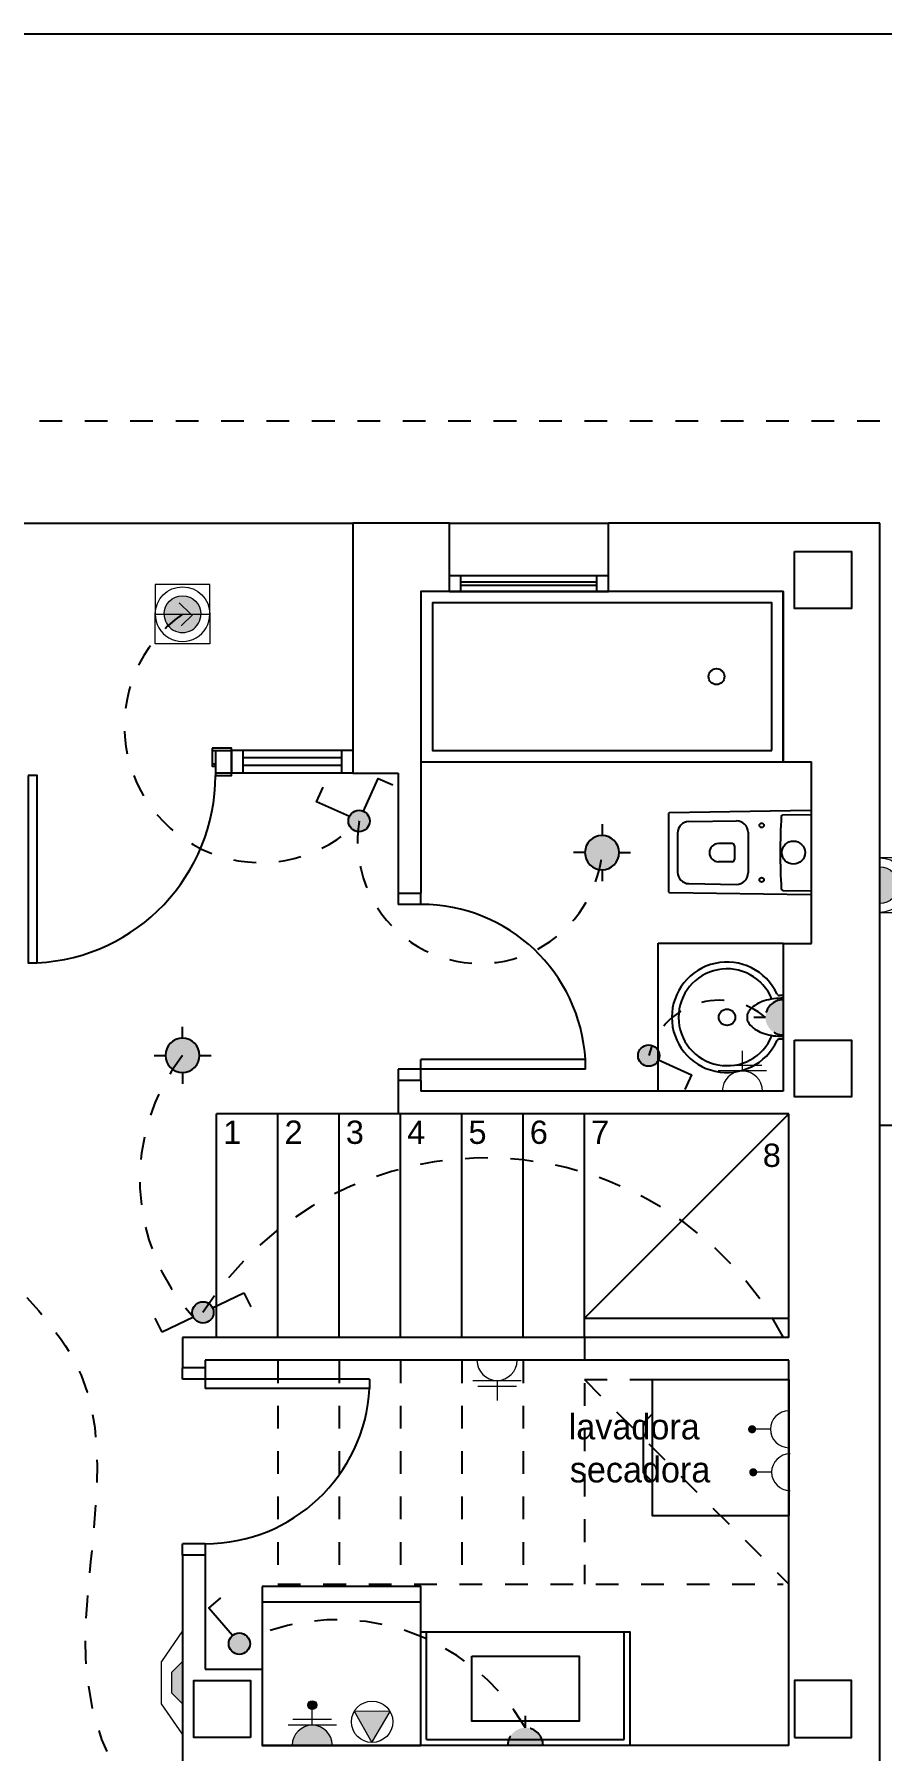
# Model space of a CAD drawing. Header units: millimetres. Extents: x 441156 to 441876, y 4514765 to 4515211.
# Drawn here: x 441369 to 441372.73, y 4514931.15 to 4514938.7 of the extents above; entities that cross this region are included whole.
import ezdxf
from ezdxf.enums import TextEntityAlignment as Align

# ---------------------------------------------------------------- set-up
doc = ezdxf.new("R2010")
doc.units = ezdxf.units.MM
for name, pattern in [('CONTINUA', [0]), ('CYPE_RAYAPUNTO', [0.4125, 0.2025, -0.105, 0, -0.105]), ('HIDDEN', [0.375, 0.25, -0.125]), ('RAYITAS', [0.375, 0.25, -0.125])]:
    doc.linetypes.add(name, pattern=pattern)
doc.layers.add('01_cartela', color=6, linetype='Continuous', plot=False)
for name, color, linetype in [('01_eléctrico', 170, 'Continuous'), ('01_mono BAJA', 2, 'Continuous'), ('01_proyección', 4, 'RAYITAS'), ('01_textos', 7, 'Continuous'), ('INGIN ELECTRICIDAD ALUMBRADO', 120, 'HIDDEN')]:
    doc.layers.add(name, color=color, linetype=linetype)
doc.layers.add('INGIN ELECTRICIDAD FUERZA', color=38, linetype='Continuous', lineweight=5)
doc.styles.add('BERNARDO', font='')
doc.styles.add('NIEVES2', font='sanss___.ttf')
doc.styles.get('BERNARDO').set_extended_font_data('Century Gothic')

# ---------------------------------------------------------------- blocks, each defined once
blk = doc.blocks.new('Tabla de simbolos_Salida para lampara incandescente_ vapor de mercurio o similar_ empotrada en techo')
at = {"layer": '01_eléctrico'}
h = blk.add_hatch(color=170, dxfattribs=at)
edge = h.paths.add_edge_path()
edge.add_arc((0, 0), 0.0825, 0, 360)
at = {"layer": '01_eléctrico', "color": 170}
for p, q in [((0, 0.0825), (0, 0.1375)), ((-0.1375, 0), (-0.0825, 0)), ((0.0825, 0), (0.1375, 0)), ((0, -0.0825), (0, -0.1375))]:
    blk.add_line(p, q, dxfattribs=at)
blk.add_circle((0, 0), 0.0825, dxfattribs=at)
blk = doc.blocks.new('A$C05441830')
at = {"layer": '01_mono BAJA', "color": 254, "linetype": 'CONTINUA'}
for p, q in [((4.100336843868718, 13.24967797938734), (5.60033684381051, 13.24967797938734)), ((6.025336843973491, 13.24967797938734), (5.600336843868718, 13.24967797938734)), ((5.600336843868718, 13.24967797938734), (5.600336843868718, 12.14967797882855)), ((6.025336843915284, 12.94970886223018), (6.025336843915284, 13.24967797938734)), ((6.025336843915284, 13.24967797938734), (6.725336843868718, 13.24967797938734)), ((7.920336843875702, 13.24967797938734), (6.725336843868718, 13.24967797938734)), ((6.725336843868718, 12.94967798143625), (6.725336843868718, 13.24967797938734)), ((7.920336843992118, 7.669677982106805), (7.920336843875702, 13.24967797938734)), ((6.025336844031699, 13.01967798080295), (6.725336844217964, 13.01967798080295)), ((6.075336843845434, 12.94965826813132), (6.075336843845434, 13.01965826842934)), ((6.675336843996774, 12.94967798143625), (6.675336843996774, 13.01967798080295)), ((5.900336843915284, 12.94970886223018), (5.900336843915284, 11.62192112486809)), ((6.025336844031699, 12.94967798143625), (5.900336843915284, 12.94967798143625)), ((6.025336844031699, 12.94967798143625), (6.725336844217964, 12.94967798143625)), ((6.075336843845434, 12.99169491138309), (6.675336843996774, 12.99169491138309)), ((6.075336843845434, 12.97769491095096), (6.675336843996774, 12.97769491095096)), ((7.495337028463837, 12.94967797957361), (6.725336843926925, 12.94967797957361)), ((7.495337028405629, 12.94967797864228, 2.753568301871564e-06), (7.495337028463837, 12.19967797957361, 2.753568301871564e-06)), ((4.980320087634027, 12.24967802874744), (4.980320825532544, 12.18968520872295)), ((5.60033684381051, 12.24970374349505), (5.065348809526768, 12.24969107657671)), ((5.065348809293937, 12.24968984629959), (5.065350039105397, 12.14968984667212)), ((5.115350039035548, 12.24969283305109), (5.115351268905215, 12.14969283342361)), ((5.550336842832621, 12.24969295877963), (5.550338072644081, 12.14969295822084)), ((4.995340097695589, 12.17968898359686), (4.995340466382913, 12.14968898613006)), ((5.550337246851996, 12.21684371680021), (5.11535044311313, 12.21683650277555)), ((5.550337668508291, 12.18255800288171), (5.115350864769425, 12.18255078885704)), ((7.495337028929498, 12.19967797957361), (7.620336843945552, 12.19967797957361)), ((7.620336843887344, 11.39967797882855), (7.620336843945552, 12.19967797957361)), ((5.60033684381051, 12.14970216620713), (5.065350039047189, 12.14969583321363)), ((5.600336843868718, 12.14967797882855), (5.800336843938567, 12.14967797882855)), ((5.800336843938567, 12.14967797882855), (5.800336843880359, 11.62192112393677)), ((7.079530497139785, 11.93603073898703), (7.28953049716074, 11.93925654515624)), ((7.493477365525905, 11.96571029257029), (7.620449732406996, 11.96775823365897)), ((7.030336843861733, 11.88603724073619), (7.030336843861733, 11.71331871766597)), ((7.340336843859404, 11.88926304783672), (7.340336843859404, 11.71009291056544)), ((7.270336843910627, 11.83967797923833), (7.210336843912955, 11.83967797923833)), ((7.280336843861733, 11.82967797946185), (7.280336843861733, 11.76967797894031)), ((7.270336843910627, 11.75967797916383), (7.210336843912955, 11.75967797916383)), ((7.079530497139785, 11.66332521941513), (7.28953049716074, 11.66009941324592)), ((5.800336843996774, 11.62192112486809), (5.800336843996774, 11.57192112505436)), ((5.800336843996774, 11.62192112486809), (5.900336843973491, 11.62192112486809)), ((5.900336843973491, 11.57192112505436), (5.800336843996774, 11.57192112505436)), ((5.900336843973491, 11.57192112505436), (5.900336843973491, 11.62192112486809)), ((7.493477365525905, 11.63364566583186), (7.620449732406996, 11.63159772474319)), ((6.945337029348593, 11.40074485633522, -2.753568304041954e-06), (7.495337029162329, 11.40074485633522, -2.753568304036946e-06)), ((6.945337028591894, 10.74967797845602), (6.945337029406801, 11.40074485633522)), ((7.495337028463837, 11.39967797975987, 2.753568301871564e-06), (7.495337028463837, 10.74967797845602, 2.753568301871564e-06)), ((7.495337029395159, 11.39967797975987), (7.620336843887344, 11.39967797975987)), ((7.49295129312668, 11.17136105522513, 2.753568301871564e-06), (7.478477439086419, 11.17062097974122, 2.753568301871564e-06)), ((7.495337028463837, 11.16867940686643, 2.753568301871564e-06), (7.495337028463837, 10.98067655228078, 2.753568301871564e-06)), ((7.338565550220665, 11.05955797992647, 2.753568301871564e-06), (7.338422097440343, 11.08979797922075, 2.753568301871564e-06)), ((7.49295129312668, 10.97799490392208, 2.753568301871564e-06), (7.478477439086419, 10.978734979406, 2.753568301871564e-06)), ((5.900336843973491, 10.79692112468183), (5.900336843973491, 10.88834969606251)), ((6.624152202683035, 10.88834969606251), (5.900336843973491, 10.88834969606251)), ((6.624152202683035, 10.84692112449557), (6.624152202683035, 10.88834969606251)), ((6.624152202683035, 10.84692112449557), (5.800336843996774, 10.84692112449557)), ((5.800336843996774, 10.84692112449557), (5.800336843996774, 10.79692112468183)), ((5.800336843938567, 10.79692112468183), (5.800336843938567, 10.64967797882855)), ((5.900336843973491, 10.79692112468183), (5.800336843938567, 10.79692112468183)), ((5.900336843915284, 10.79692112468183), (5.900336843915284, 10.74967797938734)), ((7.495337028405629, 10.74967797845602), (5.900336843915284, 10.74967797938734)), ((5.000336843892001, 9.664677980355918), (5.000336843892001, 10.64967797882855)), ((5.200336843903642, 10.64967797882855), (5.000336843892001, 10.64967797882855)), ((5.800336843938567, 10.64967797882855), (5.075336843903642, 10.64967797882855)), ((5.270336843910627, 9.664677980355918), (5.270336843910627, 10.64967797882855)), ((5.540336843929254, 9.664677980355918), (5.540336843929254, 10.64967797882855)), ((7.520336843910627, 10.64967797882855), (5.800336843938567, 10.64967797882855)), ((5.810336844006088, 9.664677980355918), (5.81033684394788, 10.64967797882855)), ((6.080336843908299, 9.664677980355918), (6.080336843908299, 10.64967797882855)), ((6.350336843926925, 9.664677980355918), (6.350336843926925, 10.64967797882855)), ((6.620336844003759, 9.664677980355918), (6.620336843945552, 10.64967797882855)), ((6.620336843945552, 9.749677979387343), (7.520336843910627, 10.64967797882855)), ((7.520336843968835, 9.664677980355918), (7.520336843910627, 10.64967797882855)), ((6.620336844003759, 9.749677979387343), (7.520336843968835, 9.749677979387343)), ((7.520336843968835, 9.664677980355918), (4.850336843926925, 9.664677980355918)), ((4.850336843926925, 9.664677980355918), (4.850336843926925, 9.532133172266185)), ((4.850336843926925, 9.48213317245245), (4.850336843926925, 9.532133172266185)), ((4.950336843903642, 9.532133172266185), (4.850336843926925, 9.532133172266185)), ((7.520336843968835, 9.564677979797125), (4.950336843903642, 9.564677979797125)), ((4.950336843903642, 9.564677979797125), (4.950336843903642, 9.532133172266185)), ((4.950336843903642, 9.532133172266185), (4.950336843903642, 9.44070460088551)), ((7.520336843910627, 7.869677980430424), (7.520336843852419, 9.564677978865802)), ((5.674152202613186, 9.48213317245245), (4.850336843926925, 9.48213317245245)), ((5.674152202613186, 9.48213317245245), (5.674152202613186, 9.44070460088551)), ((5.674152202613186, 9.44070460088551), (4.950336843903642, 9.44070460088551)), ((4.850336843926925, 8.70713317207992), (4.850336843926925, 8.757133171893656)), ((4.950336843903642, 8.757133171893656), (4.850336843926925, 8.757133171893656)), ((4.850336843926925, 8.70713317207992), (4.850336843926925, 7.769677980802953)), ((4.950336843903642, 8.70713317207992), (4.850336843926925, 8.70713317207992)), ((4.950336843903642, 8.757133171893656), (4.950336843903642, 8.70713317207992)), ((4.950336843903642, 8.70713317207992), (4.950336843903642, 8.204677142202854)), ((5.900336842169054, 8.499676328152418), (5.200336842914112, 8.499676328152418)), ((5.925175329088233, 7.894677979871631), (5.925175329088233, 8.369677979499102)), ((6.795336862793192, 7.894677980802953), (6.7953368628514, 8.369677980430424)), ((4.950336843903642, 8.204677142202854), (5.200336843903642, 8.204677142202854)), ((5.200336843903642, 8.204677142202854), (5.200336843903642, 7.869677980430424)), ((7.520336843910627, 7.869677980430424), (5.200336843903642, 7.869677980430424)), ((5.925175329088233, 7.894677979871631), (6.795336862793192, 7.894677980802953))]:
    blk.add_line(p, q, dxfattribs=at)
for points in [[(7.545337028452195, 13.12467797938734), (7.795337028452195, 13.12467797938734), (7.795337028452195, 12.87467797938734), (7.545337028452195, 12.87467797938734), (7.545337028452195, 13.12467797938734)], [(7.495337064785417, 12.19965500105172), (7.495337028463837, 12.94967797957361), (5.900336843915284, 12.94970886223018), (5.900336843915284, 12.19968588277698)], [(7.445337062177714, 12.24965500086546), (7.445337031444069, 12.89967797975987), (5.950336843729019, 12.89970886241645), (5.950336843729019, 12.24968588259071)], [(4.980319964699447, 12.25967802852392), (4.980320087517612, 12.24969478417188), (5.06534880946856, 12.24969583004713), (5.065348686592188, 12.25967907439917)], [(4.980337581422646, 12.18968520965427), (4.980337704415433, 12.17968879919499), (4.995340097695589, 12.17968898359686), (4.995339974761009, 12.18968539405614)], [(4.17034776910441, 12.1396788386628), (4.17035791586386, 11.31467883754522), (4.210181978414766, 11.31467932742089), (4.210171831655316, 12.13967932853848)], [(4.995347647520248, 12.14968898519874), (4.995347770513035, 12.13970574084669), (5.065350162098184, 12.13970660138875), (5.065350039105397, 12.14968984667212)], [(7.545336659241002, 10.97467797901481), (7.795336659241002, 10.97467797901481), (7.795336659241002, 10.72467797901481), (7.545336659241002, 10.72467797901481), (7.545336659241002, 10.97467797901481)], [(5.200336842914112, 8.569676327519119), (5.200336843845434, 7.869676327332854), (5.900336843100376, 7.869676328264177), (5.900336842169054, 8.569676328450441)], [(5.900175329123158, 8.369677979499102), (6.820337691053282, 8.369677980430424), (6.820337691053282, 7.869677980430424), (5.900175329123158, 7.869677980430424)], [(5.150336843857076, 7.904677142389119), (4.900336843857076, 7.904677142389119), (4.900336843857076, 8.154677142389119), (5.150336843857076, 8.154677142389119), (5.150336843857076, 7.904677142389119)], [(7.545336659241002, 7.904677981510758), (7.795336659241002, 7.904677981510758), (7.795336659241002, 8.154677981510758), (7.545336659241002, 8.154677981510758), (7.545336659241002, 7.904677981510758)]]:
    blk.add_lwpolyline(points, close=True, dxfattribs=at)
for points in [[(4.995346417883411, 12.24969496950507), (4.995347647520248, 12.14968898519874)], [(5.065350039105397, 12.14968984667212), (5.06534880946856, 12.24969583004713)]]:
    blk.add_lwpolyline(points, dxfattribs=at)
at = {"layer": '01_mono BAJA', "color": 254, "linetype": 'CONTINUA', "flags": 128}
blk.add_lwpolyline([(7.620336843887344, 11.98067797906697, 0.4142135623731034), (7.616336843871977, 11.9846779787913), (7.615336843882687, 11.9846779787913), (6.994637111551128, 11.97466669324785, 0.4363960603840437), (6.990336843882687, 11.97067797929049), (6.990336843882687, 11.62867797911167, 0.4363960603840437), (6.994637111551128, 11.6246892651543), (7.615336843882687, 11.61467797961086), (7.616336843871977, 11.61467797961086, 0.4142135623730953), (7.620336843887344, 11.61867797933519)], format="xyb", close=True, dxfattribs=at)
at = {"layer": '01_mono BAJA', "color": 254, "linetype": 'CONTINUA'}
for points, elevation in [([(6.920336474431679, 9.479677978903055), (7.520336474408396, 9.479677978903055), (7.520336474408396, 8.879677979275584), (6.920336474431679, 8.879677979275584)], -1.193164606529155e-06), ([(6.124116672959644, 8.262793118134141), (6.596397034474649, 8.262793118134141), (6.596397034474649, 7.976566144265234), (6.124116672959644, 7.976566144265234)], -2.452279563924261e-07)]:
    blk.add_lwpolyline(points, close=True, dxfattribs=dict(at, elevation=elevation))
at = {"layer": '01_mono BAJA', "color": 254, "linetype": 'CONTINUA', "elevation": -1.193164606529155e-06}
blk.add_lwpolyline([(6.920336395676713, 9.02967797871679), (6.880336395697668, 9.069677978754044), (6.880336395755876, 9.289677978493273), (6.920336395793129, 9.329677978530526)], dxfattribs=at)
at = {"layer": '01_mono BAJA', "color": 254, "linetype": 'CONTINUA'}
for centre, radius in [((7.201694917341229, 12.574666489847), 0.035), ((7.400336843915284, 11.91967797931284), 0.01), ((7.540336843871046, 11.79967797920108), 0.051), ((7.400336843915284, 11.67987797874957), 0.01), ((7.247837028466165, 11.07467797957361, 2.753568301871564e-06), 0.03600000000000007)]:
    blk.add_circle(centre, radius, dxfattribs=at)
for centre, radius, start, end in [((4.168559589190409, 12.14041946921498), 0.8267884893585035, 272.8856179366377, 359.9505391789831), ((7.290336843871046, 11.88926304783672), 0.05, 0, 90.92404535309542), ((10.46455632604193, 11.79967797920108), 2.982219482130089, 176.9359311850055, 183.0640688149945), ((7.493590254103765, 11.9587112031877), 0.007, 90.92404535309542, 176.9359311850055), ((7.080336843908299, 11.88603724073619), 0.05, 90.92404535309542, 180), ((7.210336843912955, 11.79967797920108), 0.04, 90, 270), ((7.270336843910627, 11.82967797946185), 0.01, 0, 90), ((7.080336843908299, 11.71331871766597), 0.05, 180, 269.0759546469046), ((7.270336843910627, 11.76967797894031), 0.01, 270, 0), ((7.290336843871046, 11.71009291056544), 0.05, 269.0759546469046, 0), ((7.493590254103765, 11.64064475521445), 0.007, 183.0640688149945, 269.0759546469046), ((5.900336843973491, 10.84692112449557), 0.725, 3.275828978173084, 90), ((7.247837028466165, 11.07467797957361, 2.753568301871564e-06), 0.2430000000000002, 24.87490902884337, 335.1250909711566), ((7.247837028466165, 11.07467797957361, 2.753568301871564e-06), 0.2133000000000005, 22.06562067073062, 338.0563918815117), ((7.385924071888439, 11.07490297965705, 2.753568301871564e-06), 0.04978251303331883, 135.6955673705744, 162.590353411746), ((7.452985577750951, 11.00945026706904, 2.753568301871564e-06), 0.1434911203477202, 106.816453023825, 135.6955673705744), ((7.49232752219541, 10.8792785666883, 2.753568301871564e-06), 0.2794781058962322, 89.38300948754855, 106.816453023825), ((7.479322918574326, 11.18339751381427, 2.753568301871564e-06), 0.01280447843246638, 210.5290868490298, 266.2140060708611), ((7.492637028452009, 11.16867940686643, 2.753568301871564e-06), 0.002700000000000028, 0, 83.3159463799825), ((7.385924071888439, 11.07490297965705, 2.753568301871564e-06), 0.04978251303331398, 197.9532428622956, 224.3044326294256), ((7.452985577750951, 11.14035569131374, 2.753568301871564e-06), 0.1434911203476843, 224.3044326294256, 253.183546976175), ((7.49232752219541, 11.27052739262581, 2.753568301871564e-06), 0.2794781058963293, 253.183546976175, 270.6169905124514), ((7.479322918574326, 10.96595844533294, 2.753568301871564e-06), 0.01280447843246638, 93.78599392913885, 149.4709131509702), ((7.492637028452009, 10.98067655228078, 2.753568301871564e-06), 0.002700000000000032, 276.6840536200175, 0), ((4.950336843903642, 9.48213317245245), 0.725, 270, 356.7241710218269)]:
    blk.add_arc(centre, radius, start, end, dxfattribs=at)
at = {"layer": '01_proyección', "color": 120, "ltscale": 0.25}
for p, q in [((6.620336843945552, 9.664677979424596), (6.620336843887344, 8.579677979461849)), ((5.270336843910627, 9.564677978865802), (5.270336843910627, 8.579677979461849)), ((5.540336843871046, 9.564677978865802), (5.540336843871046, 8.579677979461849)), ((5.810336843889672, 9.564677978865802), (5.810336843889672, 8.579677979461849)), ((6.080336843850091, 9.564677978865802), (6.080336843908299, 8.579677979461849)), ((6.350336843926925, 9.564677978865802), (6.350336843926925, 8.579677979461849)), ((6.620336843829136, 9.479677978903055), (7.520336843910627, 9.479677978903055)), ((6.620336843887344, 9.479677978903055), (7.520336843910627, 8.579677979461849)), ((5.270336843910627, 8.579677979461849), (7.495336702733766, 8.579677979461849))]:
    blk.add_line(p, q, dxfattribs=at)
at = {"layer": '01_proyección', "color": 120, "ltscale": 0.25, "elevation": -1.30406075497055e-06}
blk.add_lwpolyline([(7.92033684393391, 10.59967769961804), (8.120336843887344, 10.59967769961804), (8.120336843887344, 13.69972643163055), (0.0003368438337929547, 13.69972643163055), (0.0003368438337929547, 7.679677978157997), (0.4003368437988684, 7.679677978157997)], dxfattribs=at)
at = {"layer": '01_mono BAJA', "color": 254, "linetype": 'CONTINUA', "style": 'NIEVES2'}
for s, p in [('1', (5.069239207543433, 10.5174969797954)), ('2', (5.339239207620267, 10.5174969797954)), ('3', (5.609239207638893, 10.5174969797954)), ('4', (5.879239207599312, 10.5174969797954)), ('5', (6.149239207617939, 10.5174969797954)), ('6', (6.419239207636565, 10.5174969797954)), ('7', (6.689239207655191, 10.5174969797954)), ('8', (7.44522016873816, 10.41609044838697))]:
    blk.add_text(s, height=0.1025611646689943, dxfattribs=at).set_placement(p, align=Align.CENTER)
blk = doc.blocks.new('BOMBA_DE_CIRCULACION_PARA_RETORNO_DE_A_C_S_')
at = {"layer": 'INGIN ELECTRICIDAD FUERZA'}
blk.add_lwpolyline([(0.065, 0), (-0.0325, 0.05629), (-0.0325, -0.05629), (0.065, 0)], close=True, dxfattribs=at)
blk.add_circle((0, 0), 0.065, dxfattribs=at)
blk = doc.blocks.new('PUNTO LUZ ESTANCO')
at = {"layer": 'INGIN ELECTRICIDAD ALUMBRADO', "linetype": 'CONTINUA', "lineweight": 13}
h = blk.add_hatch(color=170, dxfattribs=at)
h.dxf.hatch_style = 1
h.paths.add_polyline_path([(53.50630562564176, -2.732253006426607), (53.67235039588125, -2.732253006426607, 1)])
h = blk.add_hatch(dxfattribs=at)
h.set_pattern_fill('ANSI31', color=256)
h.set_pattern_definition([(45, (0, 0), (-0.08838834764831843, 0.08838834764831845), [])])
h.paths.add_polyline_path([(53.53630562564176, -2.732253006426607), (53.64235039588125, -2.732253006426607, 1)])
at = {"layer": 'INGIN ELECTRICIDAD ALUMBRADO', "color": 170, "linetype": 'CONTINUA', "lineweight": 13}
blk.add_lwpolyline([(53.46606485859957, -2.597767605446279), (53.71259116292344, -2.597767605446279), (53.71259116292344, -2.732253006426607), (53.46606485859957, -2.732253006426607)], close=True, dxfattribs=at)
for radius in [0.1232631521619325, 0.08302238511974597]:
    blk.add_arc((53.58932801076151, -2.732253006426607), radius, 0, 180, dxfattribs=at)

msp = doc.modelspace()

# ---------------------------------------------------------------- hatches: boundary and pattern name
at = {"layer": '01_eléctrico', "linetype": 'CONTINUA', "ltscale": 0.25}
h = msp.add_hatch(color=170, dxfattribs=at)
h.dxf.hatch_style = 1
edge = h.paths.add_edge_path()
edge.add_arc((441370.4262054024, 4514935.240448398), 0.04703331445313395, 476.9165848988486, 836.9165848988486)
at = {"layer": '01_eléctrico', "linetype": 'CYPE_RAYAPUNTO', "ltscale": 0.25}
for points in [[(441372.2929126062, 4514934.453749994), (441372.2934084824, 4514934.298652993, -1)], [(441371.2360273565, 4514931.171463908), (441371.0809303553, 4514931.170968032, -1)]]:
    msp.add_hatch(color=170, dxfattribs=at).paths.add_polyline_path(points)
at = {"layer": '01_eléctrico', "linetype": 'CONTINUA', "ltscale": 0.25}
h = msp.add_hatch(color=170, dxfattribs=at)
h.dxf.hatch_style = 1
edge = h.paths.add_edge_path()
edge.add_arc((441371.7016691148, 4514934.207875053), 0.04703331445313395, 386.9165848988486, 746.9165848988486)
at = {"layer": '01_eléctrico'}
h = msp.add_hatch(color=256, dxfattribs=at)
edge = h.paths.add_edge_path()
edge.add_arc((441369.7385573947, 4514933.077009077), 0.04703331637793481, 76.68149913078383, 436.6814991307838)
h = msp.add_hatch(color=256, dxfattribs=at)
h.dxf.hatch_style = 1
edge = h.paths.add_edge_path()
edge.add_arc((441369.8987886863, 4514931.618757207), 0.04703331445313395, 541.9614974540831, 901.9614974540831)
at = {"layer": 'INGIN ELECTRICIDAD FUERZA'}
h = msp.add_hatch(color=256, dxfattribs=at)
edge = h.paths.add_edge_path()
edge.add_arc((441372.1565595529, 4514932.562618991), 0.018, 185.2589695960689, 545.2589695960689, ccw=False)
h = msp.add_hatch(color=256, dxfattribs=at)
edge = h.paths.add_edge_path()
edge.add_arc((441372.1615071674, 4514932.373381919), 0.018, 185.2589695960689, 545.2589695960689, ccw=False)
msp.add_hatch(color=256, dxfattribs=at).paths.add_polyline_path([(441369.6485596043, 4514931.354674289), (441369.6021122267, 4514931.401121665), (441369.6021122267, 4514931.494016417), (441369.6485596043, 4514931.540463793)])
h = msp.add_hatch(color=256, dxfattribs=at)
edge = h.paths.add_edge_path()
edge.add_arc((441370.2198052885, 4514931.348218434), 0.01966666658527126, 0, 360)
h = msp.add_hatch(color=256, dxfattribs=at)
h.dxf.hatch_style = 1
h.paths.add_polyline_path([(441370.4826156715, 4514931.18376876), (441370.5625169766, 4514931.3198356), (441370.4047324717, 4514931.321000719)])
h = msp.add_hatch(color=256, dxfattribs=at)
edge = h.paths.add_edge_path()
edge.add_line((441370.2198052885, 4514931.171218435), (441370.3083052891, 4514931.171218435))
edge.add_arc((441370.2198052885, 4514931.171218435), 0.08849999963372066, 0, 180)
edge.add_line((441370.1313052889, 4514931.171218435), (441370.2198052885, 4514931.171218435))

# ---------------------------------------------------------------- linework, layer by layer
at = {"layer": '01_cartela', "color": 3}
msp.add_lwpolyline([(441363.3718226749, 4514938.703689482), (441363.3718226749, 4514917.16866547), (441394.0098107352, 4514917.16866547), (441394.0098107352, 4514938.703689482)], close=True, dxfattribs=at)
at = {"layer": '01_eléctrico'}
for p, q in [((441372.2931465582, 4514934.505463468, 7.951513162829791e-06), (441372.2939730175, 4514934.246968466, 7.951513162829791e-06)), ((441372.2931465582, 4514934.505463468, 7.951513162829791e-06), (441372.2939730175, 4514934.246968466, 7.951513162829791e-06)), ((441369.7809313248, 4514933.097419438, 5.483454241159055e-06), (441369.9188820152, 4514933.163866493, 5.483454241159055e-06)), ((441369.9188820152, 4514933.163866493, 5.483454241159055e-06), (441369.9488172071, 4514933.10171806, 5.483454241159055e-06)), ((441369.5582327718, 4514932.990151662, 5.483454241159055e-06), (441369.5282975799, 4514933.052300095, 5.483454241159055e-06)), ((441369.6961834599, 4514933.056598718, 5.483454241159055e-06), (441369.5582327718, 4514932.990151662, 5.483454241159055e-06)), ((441371.2877408306, 4514931.171229956, 5.197944860957891e-06), (441371.0292458286, 4514931.170403496, 5.197944860957891e-06)), ((441371.2877408306, 4514931.171229956, 5.197944860957891e-06), (441371.0292458286, 4514931.170403496, 5.197944860957891e-06))]:
    msp.add_line(p, q, dxfattribs=at)
at = {"layer": '01_eléctrico', "color": 170, "linetype": 'CYPE_RAYAPUNTO', "ltscale": 0.25}
for p, q in [((441372.2156120437, 4514934.375953555, 7.951513162829791e-06), (441372.1639130433, 4514934.375788263, 7.951513162829791e-06)), ((441371.1582309178, 4514931.24876447, 5.197944860957891e-06), (441371.1580656258, 4514931.300463471, 5.197944860957891e-06))]:
    msp.add_line(p, q, dxfattribs=at)
at = {"layer": '01_eléctrico', "color": 170, "linetype": 'CONTINUA', "ltscale": 0.25}
for points in [[(441370.3833044187, 4514935.259726319), (441370.2385135979, 4514935.324789305), (441370.2674304812, 4514935.389140781)], [(441370.4454833238, 4514935.283349382), (441370.51054631, 4514935.428140202), (441370.5748977863, 4514935.399223318)]]:
    msp.add_lwpolyline(points, dxfattribs=at)
at = {"layer": '01_eléctrico', "color": 170, "linetype": 'CONTINUA', "ltscale": 0.25, "elevation": 6.868998001660988e-06}
msp.add_lwpolyline([(441371.744570099, 4514934.188597132), (441371.8893609188, 4514934.123534146), (441371.8604440356, 4514934.059182669)], dxfattribs=at)
at = {"layer": '01_eléctrico', "elevation": 4.841472936233039e-06}
msp.add_lwpolyline([(441369.8680264935, 4514931.654335574), (441369.7642040955, 4514931.774412563), (441369.817571646, 4514931.820555852)], dxfattribs=at)
at = {"layer": '01_eléctrico', "color": 170, "linetype": 'CONTINUA', "ltscale": 0.25}
for centre in [(441370.4262054024, 4514935.240448398), (441371.7016691148, 4514934.207875053, 6.868998001660988e-06)]:
    msp.add_circle(centre, 0.0470333144531242, dxfattribs=at)
at = {"layer": '01_eléctrico'}
for centre, radius in [((441369.7385573947, 4514933.077009077, 5.483454241159055e-06), 0.04703331637793481), ((441369.8987886863, 4514931.618757207, 4.841472936233039e-06), 0.0470333144531242)]:
    msp.add_circle(centre, radius, dxfattribs=at)
at = {"layer": '01_eléctrico', "color": 170, "linetype": 'CYPE_RAYAPUNTO', "ltscale": 0.25}
for centre, radius, start, end in [((441369.993925904, 4514935.65873393, 4.952747115985832e-06), 0.601521695813019, 125.0404324737181, 315.9425768585834), ((441370.9587944575, 4514935.152866411, -5.197944860958227e-06), 0.5397422594291783, 170.6615342003209, 354.5086979740854), ((441372.0104547915, 4514934.133479123, 6.868998001660988e-06), 0.3176213918690226, 49.76548981329432, 166.4538597459495), ((441372.2931605448, 4514934.376201494, 7.951513162829791e-06), 0.07754889695713053, 90.18318534531468, 270.1831853453143), ((441370.3521787341, 4514933.660752806, 5.19791121500079e-06), 0.8918138578454732, 142.0898570332888, 222.6442417416026), ((441370.9844281776, 4514932.276801259, 5.483454241159055e-06), 1.480718257683599, 27.74872278493056, 147.2878547173168), ((441370.3293349, 4514930.764210083, 5.554416785682743e-06), 0.9601362205930639, 30.30961735656414, 113.9353185562784), ((441371.1584788564, 4514931.171215969, 5.197944860957891e-06), 0.07754889695713053, 0.1831853452963397, 180.1831853452963)]:
    msp.add_arc(centre, radius, start, end, dxfattribs=at)
msp.add_spline([(441368.8235755648, 4514933.285999038, 5.728648551587428e-06), (441369.202085545, 4514932.800686598, 5.728648551587428e-06), (441369.2269488477, 4514931.476985721, 5.728648551587428e-06), (441371.0335596043, 4514929.781215131, 5.197944860958226e-06)], degree=3, dxfattribs=at)
at = {"layer": 'INGIN ELECTRICIDAD FUERZA'}
for p, q in [((441372.0287675391, 4514934.166265967, 5.197944860958228e-06), (441372.1986875393, 4514934.166265966, 5.197944860958228e-06)), ((441372.1137275387, 4514934.139715967, 5.197944860958228e-06), (441372.1137275397, 4514934.228215966, 5.197944860958228e-06)), ((441372.0075275394, 4514934.141485967, 5.197944860958228e-06), (441372.219927539, 4514934.141485967, 5.197944860958228e-06)), ((441371.1398649749, 4514932.775947625, 5.19794489520816e-06), (441370.9274649749, 4514932.775947625, 5.19794489520816e-06)), ((441371.1186249749, 4514932.751167624, 5.19794489520816e-06), (441370.9487049748, 4514932.751167625, 5.19794489520816e-06)), ((441371.0336649749, 4514932.777717625, 5.19794489520816e-06), (441371.0336649747, 4514932.689217625, 5.19794489520816e-06)), ((441372.2375595529, 4514932.562618991, 3.648308329703884e-06), (441372.1565595529, 4514932.562618991, 3.648308329703884e-06)), ((441372.2425071674, 4514932.373381919, 3.648308329703884e-06), (441372.1615071674, 4514932.373381919, 3.648308329703884e-06)), ((441369.6485596043, 4514931.674645103, 5.197944860958228e-06), (441369.5556648511, 4514931.540463793, 5.197944860958228e-06)), ((441369.6485596043, 4514931.22049298, 5.197944860958228e-06), (441369.6485596043, 4514931.674645103, 5.197944860958228e-06)), ((441369.6485596043, 4514931.22049298, 5.197944860958228e-06), (441369.6485596043, 4514931.674645103, 5.197944860958228e-06)), ((441369.5556648511, 4514931.354674289, 5.197944860958228e-06), (441369.5556648511, 4514931.540463793, 5.197944860958228e-06)), ((441369.6021122267, 4514931.494016417, 5.197944860958228e-06), (441369.6485596043, 4514931.540463793, 5.197944860958228e-06)), ((441369.6485596043, 4514931.540463793, 5.197944860958228e-06), (441369.6485596043, 4514931.354674289, 5.197944860958228e-06)), ((441369.6485596043, 4514931.540463793, 5.197944860958228e-06), (441369.6485596043, 4514931.354674289, 5.197944860958228e-06)), ((441369.6485596043, 4514931.540463793, 5.197944860958228e-06), (441369.6485596043, 4514931.354674289, 5.197944860958228e-06)), ((441369.6021122267, 4514931.401121665, 5.197944860958228e-06), (441369.6021122267, 4514931.494016417, 5.197944860958228e-06)), ((441369.6485596043, 4514931.354674289, 5.197944860958228e-06), (441369.6021122267, 4514931.401121665, 5.197944860958228e-06)), ((441369.6485596043, 4514931.22049298, 5.197944860958228e-06), (441369.5556648511, 4514931.354674289, 5.197944860958228e-06)), ((441370.2198052885, 4514931.259718435, 4.841472936233039e-06), (441370.2198052885, 4514931.348218434, 4.841472936233039e-06)), ((441370.1136052892, 4514931.261488435, 4.841472936233039e-06), (441370.3260052888, 4514931.261488435, 4.841472936233039e-06)), ((441370.1348452898, 4514931.286268435, 4.841472936233039e-06), (441370.3047652891, 4514931.286268435, 4.841472936233039e-06)), ((441370.1313052889, 4514931.171218435, 4.841472936233039e-06), (441370.2198052885, 4514931.171218435, 4.841472936233039e-06)), ((441370.2198052885, 4514931.171218435, 4.841472936233039e-06), (441370.3083052891, 4514931.171218435, 4.841472936233039e-06))]:
    msp.add_line(p, q, dxfattribs=at)
msp.add_circle((441370.2198052885, 4514931.348218434, 4.841472936233039e-06), 0.01966666658527126, dxfattribs=at)
for centre, radius, start, end in [((441372.1137275387, 4514934.051215967, 5.197944860958228e-06), 0.08850000000003842, 359.9999998932783, 179.9999998932783), ((441371.0336649751, 4514932.866217624, 5.19794489520816e-06), 0.08850000000003842, 179.9999998932783, 359.9999998932783), ((441372.3185595529, 4514932.562618992, 3.648308329703884e-06), 0.08100000000000002, 90.00000016008258, 270.0000001600825), ((441372.3235071674, 4514932.37338192, 3.648308329703884e-06), 0.08100000000000002, 90.00000016008258, 270.0000001600825), ((441370.2198052885, 4514931.171218435, 4.841472936233039e-06), 0.08849999963372066, 0, 180)]:
    msp.add_arc(centre, radius, start, end, dxfattribs=at)

# ---------------------------------------------------------------- block references
at = {"layer": '01_eléctrico'}
for name, p, xscale, yscale, zscale, rotation in [('PUNTO LUZ ESTANCO', (441421.8981413082, 4514938.815431795, 4.952747115985832e-06), -0.9749999999999999, 0.9749999999999996, 0.9749999999999999, 0.0002818790471437183), ('PUNTO LUZ ESTANCO', (441421.8981675257, 4514933.487538544, 4.952747115985832e-06), 0.9749999999999999, 0.9749999999999999, 0.9749999999999999, 180.0002820034289), ('Tabla de simbolos_Salida para lampara incandescente_ vapor de mercurio o similar_ empotrada en techo', (441371.4960596967, 4514935.101215969), -0.9132104347832198, 0.9132104347832198, 0.9132104347832198, 90), ('PUNTO LUZ ESTANCO', (441375.3822491189, 4514882.7086505, 2.257018599874528e-06), -0.9749999999999999, 0.9749999999999999, 0.9749999999999999, 269.9997179970373), ('Tabla de simbolos_Salida para lampara incandescente_ vapor de mercurio o similar_ empotrada en techo', (441369.6485596043, 4514934.208705429, 5.19791121500079e-06), -0.9132104347832198, 0.9132104347832198, 0.9132104347832198, 180)]:
    msp.add_blockref(name, p, dxfattribs=dict(at, xscale=xscale, yscale=yscale, zscale=zscale, rotation=rotation))
at = {"layer": '01_mono BAJA', "color": 254, "linetype": 'CONTINUA'}
msp.add_blockref('A$C05441830', (441364.7982227604, 4514923.301537989, 5.197944860958228e-06), dxfattribs=at)
at = {"layer": 'INGIN ELECTRICIDAD FUERZA', "xscale": 1.401570496009268, "yscale": 1.401570496009268, "zscale": 1.401570496009268, "rotation": 269.5769216864521}
msp.add_blockref('BOMBA_DE_CIRCULACION_PARA_RETORNO_DE_A_C_S_', (441370.4832883733, 4514931.27486836, 4.841472936233039e-06), dxfattribs=at)

# ---------------------------------------------------------------- texts
at = {"layer": '01_textos', "linetype": 'ByBlock', "style": 'BERNARDO'}
for s, p in [('lavadora', (441371.348964285, 4514932.517954928, 3.64830850023414e-06)), ('secadora', (441371.3539118995, 4514932.328717856, 3.64830850023414e-06))]:
    msp.add_text(s, height=0.1125, dxfattribs=at).set_placement(p)

doc.saveas('drawing.dxf')
